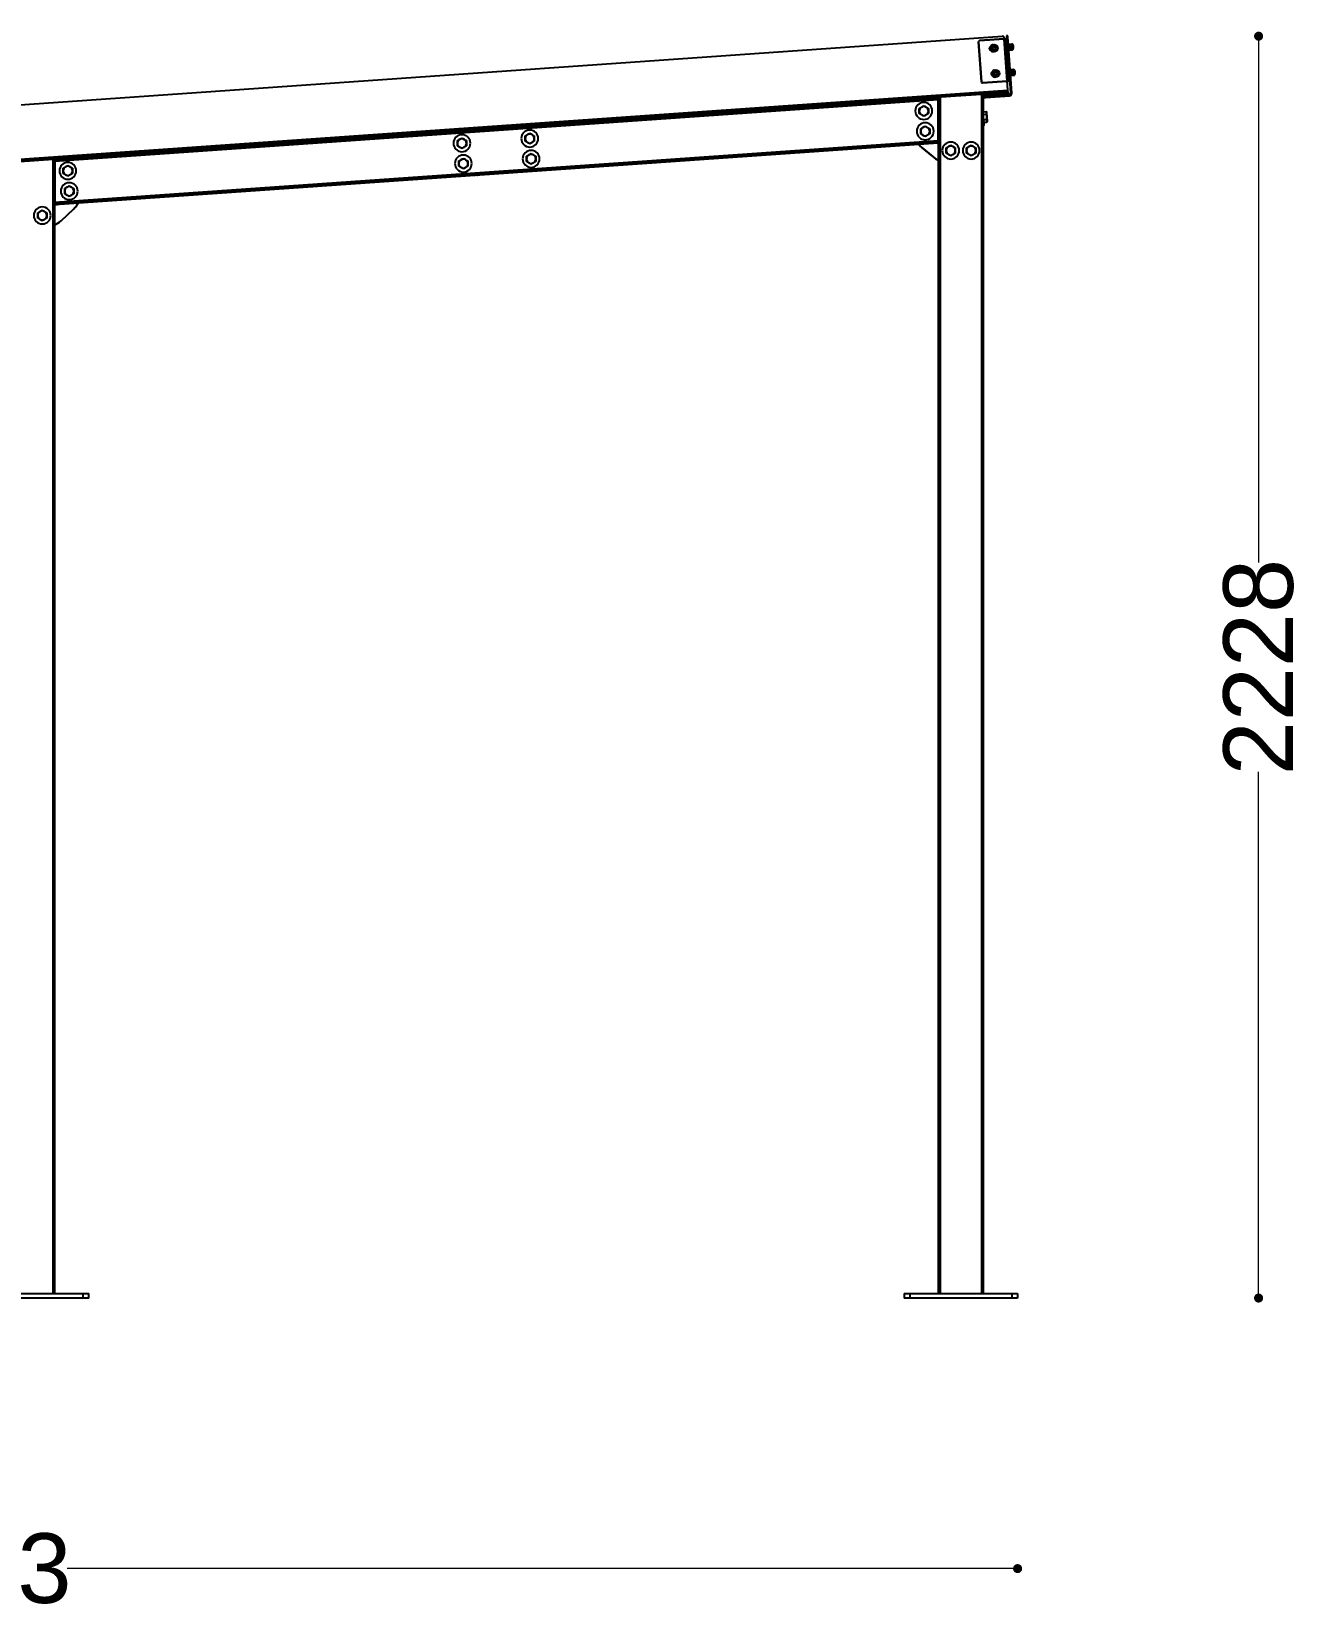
# Model space of a CAD drawing. Header units: millimetres. Extents: x 4625 to 14334, y 16216 to 31562.
# Drawn here: x 7670 to 9917, y 18286 to 21080 of the extents above; entities that cross this region are included whole.
import ezdxf

# ---------------------------------------------------------------- set-up
doc = ezdxf.new("R2010")
doc.units = ezdxf.units.MM
doc.header["$LTSCALE"] = 3
doc.layers.add('Default', color=7, linetype='Continuous')
doc.styles.get("Standard").update_dxf_attribs({"font": 'arial.ttf'})
doc.dimstyles.new('MATEUSZ', dxfattribs={"dimtxt": 35, "dimasz": 16, "dimexe": 0.18, "dimexo": 0.0625, "dimgap": 0.09, "dimtad": 0, "dimdec": 0, "dimdsep": 46, "dimtxsty": 'Standard', "dimblk": 'DOT', "dimcen": 0.09, "dimse1": 1, "dimse2": 1, "dimadec": 0, "dimazin": 0, "dimtfac": 1, "dimtdec": 0, "dimtofl": 0, "dimtmove": 0, "dimatfit": 3, "dimfxl": 1, "dimtolj": 1, "dimtzin": 0, "dimlwd": 9, "dimlwe": 9, "dimarcsym": 0})

# ---------------------------------------------------------------- blocks, each defined once
blk = doc.blocks.new('_Dot')
at = {"color": 0, "linetype": 'ByBlock', "lineweight": -2}
blk.add_line((-0.5, 0), (-1, 0), dxfattribs=at)
at = {"color": 0, "linetype": 'ByBlock', "const_width": 0.5}
blk.add_lwpolyline([(-0.25, 0, 1), (0.25, 0, 1)], format="xyb", close=True, dxfattribs=at)
blk = doc.blocks.new('*D35')
at = {"color": 0, "lineweight": 9, "transparency": 16777216}
for p, q in [((5703.6, 18366.6), (7365.4, 18366.6)), ((9394.6, 18366.6), (7732.8, 18366.6))]:
    blk.add_line(p, q, dxfattribs=at)
at = {"layer": 'Defpoints', "color": 0, "transparency": 16777216}
for p in [(5687.6, 18844.3), (9410.6, 18844.3), (9410.6, 18366.6)]:
    blk.add_point(p, dxfattribs=at)
at = {"color": 0, "lineweight": 9, "transparency": 16777216, "xscale": 16, "yscale": 16, "zscale": 16, "rotation": 180}
blk.add_blockref('_Dot', (5687.6, 18366.6), dxfattribs=at)
at = {"color": 0, "lineweight": 9, "transparency": 16777216, "xscale": 16, "yscale": 16, "zscale": 16}
blk.add_blockref('_Dot', (9410.6, 18366.6), dxfattribs=at)
at = {"color": 0, "transparency": 16777216, "insert": (7549.1, 18366.6), "char_height": 123, "attachment_point": 5}
blk.add_mtext('\\A1;3723', dxfattribs=at)
blk = doc.blocks.new('*D36')
at = {"color": 0, "lineweight": 9, "transparency": 16777216}
for p, q in [((9836.1, 21056.1), (9836.1, 20143.1)), ((9836.1, 18860.3), (9836.1, 19773.3))]:
    blk.add_line(p, q, dxfattribs=at)
at = {"layer": 'Defpoints', "color": 0, "transparency": 16777216}
for p in [(9384.1, 21072.1), (9410.6, 18844.3), (9836.1, 18844.3)]:
    blk.add_point(p, dxfattribs=at)
at = {"color": 0, "lineweight": 9, "transparency": 16777216, "xscale": 16, "yscale": 16, "zscale": 16}
for p, rotation in [((9836.1, 21072.1), 90), ((9836.1, 18844.3), 270)]:
    blk.add_blockref('_Dot', p, dxfattribs=dict(at, rotation=rotation))
at = {"color": 0, "transparency": 16777216, "insert": (9836.1, 19958.2), "char_height": 123, "attachment_point": 5, "rotation": 90}
blk.add_mtext('\\A1;2228', dxfattribs=at)

msp = doc.modelspace()

# ---------------------------------------------------------------- linework, layer by layer
at = {"layer": 'Default'}
for p, q in [((7577.6, 20945.8), (9384.1, 21072.1)), ((7577.6, 20945.8), (9384.1, 21072.1)), ((9386.3, 21070.3), (9392.8, 20977)), ((9386.3, 21070.3), (9392.8, 20977)), ((9393.1, 21072.7), (9391.1, 21072.6)), ((9391.2, 21072), (9393.2, 21072.2)), ((9391.3, 21070.6), (9393.3, 21070.8)), ((9391.3, 21070.6), (9398.2, 20971.4)), ((9400.2, 20971.5), (9393.3, 21070.8)), ((9341.7, 21062.1), (9346.7, 20991.3)), ((9346.7, 20991.3), (9341.7, 21062.1)), ((9387, 21067.3), (9343.6, 21064.3)), ((9343.6, 21064.3), (9387, 21067.3)), ((9362.9, 21053.1), (9363.3, 21048.1)), ((9363.3, 21048.1), (9362.9, 21053.1)), ((9363.8, 21054.2), (9368.8, 21054.5)), ((9369.3, 21047.5), (9364.3, 21047.2)), ((9364.3, 21047.2), (9369.3, 21047.5)), ((9392.2, 20992.5), (9387, 21067.3)), ((9389.5, 21067.5), (9391.5, 21067.6)), ((9394.7, 20992.7), (9389.5, 21067.5)), ((9402.7, 21050.4), (9390.7, 21049.5)), ((9392.3, 21055.6), (9402.3, 21056.3)), ((9394.4, 21058), (9400.3, 21058.4)), ((9394.8, 21053.2), (9400.7, 21053.6)), ((9394.9, 21055.3), (9398.1, 21055.5)), ((9395.1, 21048), (9401, 21048.5)), ((9395.2, 21047.6), (9401.1, 21048.1)), ((9398.2, 21055.5), (9401.5, 21055.8)), ((9401.9, 21050.8), (9400.9, 21050.8)), ((9397.6, 21013.1), (9403.5, 21013.5)), ((9348.8, 20989.5), (9392.2, 20992.5)), ((9392.2, 20992.5), (9348.8, 20989.5)), ((9367.1, 21007.3), (9364.1, 21007.1)), ((9366.1, 21008.2), (9366.4, 21003.2)), ((9366.4, 21003.2), (9366.1, 21008.2)), ((9367, 21009.3), (9372, 21009.6)), ((9367.5, 21002.3), (9372.5, 21002.6)), ((9393.5, 21010.6), (9405.4, 21011.5)), ((9405.8, 21005.5), (9393.9, 21004.6)), ((9396.7, 20992.8), (9394.7, 20992.7)), ((9398.1, 21001.9), (9396.1, 21001.8)), ((9397.9, 21008.3), (9403.8, 21008.7)), ((9398.3, 21003.2), (9404.2, 21003.6)), ((9398.3, 21002.7), (9404.2, 21003.2)), ((9393.1, 20972.5), (7573.6, 20845.3)), ((7582.2, 20850.4), (9392.8, 20977)), ((7582.4, 20847.9), (9393, 20974.5)), ((9393.1, 20972.5), (7582.5, 20845.9)), ((9270.6, 20963.9), (7710.6, 20854.8)), ((7710.6, 20853.8), (9270.6, 20962.9)), ((9270.6, 20960.9), (7710.6, 20851.8)), ((7710.6, 20851.3), (9270.6, 20960.4)), ((9134, 20956.4), (9141.9, 20956.9)), ((9147.8, 20957.4), (9156.7, 20958)), ((9161.6, 20958.3), (9170.5, 20958.9)), ((9176.3, 20959.3), (9184.2, 20959.9)), ((9190.1, 20960.3), (9199, 20960.9)), ((9203.9, 20961.3), (9212.7, 20961.9)), ((9218.6, 20962.3), (9226.5, 20962.9)), ((9232.4, 20963.3), (9241.2, 20963.9)), ((9246.1, 20964.2), (9255, 20964.9)), ((9260.9, 20965.3), (9268.8, 20965.8)), ((9270.6, 20963.9), (9270.6, 18852.3)), ((9270.6, 20887.3), (9270.6, 20960.4)), ((9270.6, 20887.3), (9270.6, 20960.4)), ((9271.6, 18852.3), (9271.6, 20964)), ((9273.6, 20964.1), (9273.6, 18852.3)), ((9347.1, 20969.3), (9274.1, 20964.2)), ((9347.1, 20969.3), (9274.1, 20964.2)), ((9274.1, 18852.3), (9274.1, 20964.2)), ((9274.6, 20966.2), (9282.5, 20966.8)), ((9288.4, 20967.2), (9297.3, 20967.8)), ((9302.2, 20968.1), (9311.1, 20968.8)), ((9316.9, 20969.2), (9324.8, 20969.7)), ((9330.7, 20970.1), (9339.6, 20970.8)), ((9344.5, 20971.1), (9353.3, 20971.7)), ((9347.1, 20969.3), (9347.1, 18852.3)), ((9347.6, 18852.3), (9347.6, 20969.3)), ((9349.6, 20969.5), (9349.6, 18852.3)), ((9350.4, 20968.2), (9393.2, 20971.2)), ((9350.4, 20967.2), (9393.3, 20970.2)), ((9350.4, 20967.2), (9393.3, 20970.2)), ((9350.6, 18852.3), (9350.6, 20969.5)), ((9352.5, 20965.7), (9352.6, 20963.7)), ((9352.6, 20964.4), (9393.5, 20967.2)), ((9353.2, 20963.7), (9353.1, 20965.7)), ((9395.9, 20968.7), (9354.5, 20965.8)), ((9354.6, 20963.8), (9354.5, 20965.8)), ((9354.6, 20963.8), (9396, 20966.7)), ((9358.2, 20967.8), (9366.1, 20968.3)), ((9359.2, 20972.1), (9367.1, 20972.7)), ((9373, 20973.1), (9381.8, 20973.7)), ((9373, 20968.8), (9380.8, 20969.3)), ((9386.7, 20974.1), (9393, 20974.5)), ((9386.8, 20969.8), (9393.3, 20970.2)), ((9393, 20974.5), (9393.1, 20972.5)), ((9393, 20974.5), (9393.1, 20972.5)), ((9393.1, 20972.5), (9393.3, 20969.7)), ((9393.3, 20970.2), (9393.1, 20972.5)), ((9393.2, 20971.2), (9393.3, 20969.2)), ((9393.5, 20967.2), (9393.2, 20971.2)), ((9393.3, 20970.2), (9393.3, 20969.2)), ((9393.3, 20969.2), (9393.3, 20970.2)), ((9393.3, 20970.2), (9393.3, 20969.2)), ((9393.3, 20969.2), (9393.3, 20970.2)), ((8739.8, 20928.8), (8748.7, 20929.4)), ((8754.5, 20929.9), (8762.4, 20930.4)), ((8768.3, 20930.8), (8777.2, 20931.4)), ((8782.1, 20931.8), (8790.9, 20932.4)), ((8796.8, 20932.8), (8804.7, 20933.4)), ((8810.6, 20933.8), (8819.4, 20934.4)), ((8824.3, 20934.7), (8833.2, 20935.4)), ((8839.1, 20935.8), (8847, 20936.3)), ((8852.9, 20936.7), (8860.7, 20937.3)), ((8866.6, 20937.7), (8875.5, 20938.3)), ((8880.4, 20938.7), (8889.3, 20939.3)), ((8895.1, 20939.7), (8903, 20940.2)), ((8908.9, 20940.6), (8917.8, 20941.3)), ((8922.7, 20941.6), (8931.5, 20942.2)), ((8937.4, 20942.6), (8945.3, 20943.2)), ((8951.2, 20943.6), (8960, 20944.2)), ((8964.9, 20944.6), (8973.8, 20945.2)), ((8979.7, 20945.6), (8987.6, 20946.2)), ((8993.4, 20946.6), (9001.3, 20947.1)), ((9007.2, 20947.5), (9016.1, 20948.1)), ((9021, 20948.5), (9029.9, 20949.1)), ((9035.7, 20949.5), (9043.6, 20950.1)), ((9049.5, 20950.5), (9058.4, 20951.1)), ((9063.3, 20951.4), (9072.1, 20952.1)), ((9078, 20952.5), (9085.9, 20953)), ((9091.8, 20953.4), (9100.6, 20954.1)), ((9105.5, 20954.4), (9114.4, 20955)), ((9120.3, 20955.4), (9128.2, 20956)), ((9245, 20949.3), (9245, 20948.1)), ((9349.4, 20938.6), (9355, 20939)), ((9349.7, 20934), (9355.4, 20934.4)), ((9355, 20939), (9355.8, 20937.8)), ((8346.5, 20901.3), (8355.4, 20901.9)), ((8360.3, 20902.3), (8369.1, 20902.9)), ((8375, 20903.3), (8382.9, 20903.9)), ((8388.8, 20904.3), (8397.7, 20904.9)), ((8402.5, 20905.2), (8411.4, 20905.9)), ((8417.3, 20906.3), (8425.2, 20906.8)), ((8431.1, 20907.2), (8439, 20907.8)), ((8444.8, 20908.2), (8453.7, 20908.8)), ((8458.6, 20909.2), (8467.5, 20909.8)), ((8473.3, 20910.2), (8481.2, 20910.7)), ((8487.1, 20911.2), (8496, 20911.8)), ((8500.9, 20912.1), (8509.7, 20912.7)), ((8515.6, 20913.1), (8523.5, 20913.7)), ((8529.4, 20914.1), (8538.3, 20914.7)), ((8543.1, 20915.1), (8552, 20915.7)), ((8557.9, 20916.1), (8565.8, 20916.7)), ((8571.7, 20917.1), (8579.6, 20917.6)), ((8585.4, 20918), (8594.3, 20918.6)), ((8599.2, 20919), (8608.1, 20919.6)), ((8613.9, 20920), (8621.8, 20920.6)), ((8627.7, 20921), (8636.6, 20921.6)), ((8641.5, 20921.9), (8650.3, 20922.6)), ((8656.2, 20923), (8664.1, 20923.5)), ((8670, 20923.9), (8678.9, 20924.6)), ((8683.7, 20924.9), (8692.6, 20925.5)), ((8698.5, 20925.9), (8706.4, 20926.5)), ((8712.3, 20926.9), (8720.1, 20927.4)), ((8726, 20927.9), (8734.9, 20928.5)), ((9247.5, 20913.4), (9247.5, 20912.2)), ((9350.4, 20895.3), (9349.8, 20903.4)), ((9350.3, 20924.8), (9356, 20925.2)), ((9350.7, 20920.2), (9356.3, 20920.6)), ((9356.3, 20920.6), (9357, 20921.9)), ((9270.6, 20887.3), (7710.6, 20778.2)), ((7710.6, 20777.7), (9270.6, 20886.7)), ((9270.6, 20884.8), (7710.6, 20775.7)), ((7710.6, 20774.7), (9270.6, 20883.7)), ((7938.5, 20872.8), (7947.3, 20873.4)), ((7953.2, 20873.8), (7961.1, 20874.4)), ((7967, 20874.8), (7975.9, 20875.4)), ((7980.8, 20875.7), (7989.6, 20876.4)), ((7994.5, 20876.7), (8003.4, 20877.3)), ((8009.3, 20877.7), (8017.2, 20878.3)), ((8023, 20878.7), (8031.9, 20879.3)), ((8036.8, 20879.7), (8045.7, 20880.3)), ((8051.5, 20880.7), (8059.4, 20881.2)), ((8065.3, 20881.7), (8074.2, 20882.3)), ((8079.1, 20882.6), (8087.9, 20883.2)), ((8093.8, 20883.7), (8101.7, 20884.2)), ((8107.6, 20884.6), (8116.5, 20885.2)), ((8121.3, 20885.6), (8130.2, 20886.2)), ((8135.1, 20886.5), (8144, 20887.2)), ((8149.9, 20887.6), (8157.8, 20888.1)), ((8163.6, 20888.5), (8172.5, 20889.2)), ((8177.4, 20889.5), (8186.3, 20890.1)), ((8192.1, 20890.5), (8200, 20891.1)), ((8205.9, 20891.5), (8214.8, 20892.1)), ((8219.7, 20892.5), (8228.5, 20893.1)), ((8234.4, 20893.5), (8242.3, 20894)), ((8248.2, 20894.4), (8257.1, 20895.1)), ((8261.9, 20895.4), (8270.8, 20896)), ((8275.7, 20896.4), (8284.6, 20897)), ((8290.5, 20897.4), (8298.4, 20898)), ((8304.2, 20898.4), (8313.1, 20899)), ((8318, 20899.3), (8326.9, 20899.9)), ((8332.7, 20900.4), (8340.6, 20900.9)), ((8429.5, 20892.3), (8429.5, 20891.1)), ((8549.2, 20900.7), (8549.2, 20899.4)), ((9117.3, 20874.3), (9113.4, 20874.1)), ((9159.6, 20877.3), (9155.7, 20877)), ((9201.9, 20880.3), (9197.9, 20880)), ((9260.7, 20859.6), (9241.7, 20875.5)), ((9241.7, 20875.5), (9260.7, 20859.6)), ((9292.6, 20879.5), (9292.6, 20878.2)), ((9328.6, 20879.5), (9328.6, 20878.2)), ((7707.1, 20854.6), (7634.1, 20849.5)), ((7707.1, 20854.6), (7634.1, 20849.5)), ((7672, 20854.2), (7679.9, 20854.7)), ((7685.8, 20855.1), (7694.7, 20855.7)), ((7699.6, 20856.1), (7708.4, 20856.7)), ((7707.1, 20854.6), (7707.1, 18852.3)), ((7707.6, 18852.3), (7707.6, 20854.6)), ((7709.6, 20854.8), (7709.6, 18852.3)), ((7710.6, 18852.3), (7710.6, 20854.8)), ((7710.6, 20851.3), (7710.6, 20778.2)), ((7710.6, 20851.3), (7710.6, 20778.2)), ((7713.3, 20857), (7722.2, 20857.7)), ((7728.1, 20858.1), (7736, 20858.6)), ((7741.8, 20859), (7750.7, 20859.7)), ((7755.6, 20860), (7764.5, 20860.6)), ((7770.3, 20861), (7778.2, 20861.6)), ((7784.1, 20862), (7793, 20862.6)), ((7797.9, 20863), (7806.7, 20863.6)), ((7812.6, 20864), (7820.5, 20864.5)), ((7826.4, 20865), (7835.3, 20865.6)), ((7840.2, 20865.9), (7849, 20866.5)), ((7853.9, 20866.9), (7862.8, 20867.5)), ((7868.7, 20867.9), (7876.6, 20868.5)), ((7882.4, 20868.9), (7891.3, 20869.5)), ((7896.2, 20869.8), (7905.1, 20870.5)), ((7910.9, 20870.9), (7918.8, 20871.4)), ((7924.7, 20871.8), (7933.6, 20872.4)), ((8432, 20856.4), (8432, 20855.2)), ((8551.7, 20864.8), (8551.7, 20863.5)), ((8737.8, 20847.8), (8733.9, 20847.5)), ((8780.1, 20850.8), (8776.1, 20850.5)), ((8836.1, 20854.7), (8832.2, 20854.4)), ((8878.4, 20857.6), (8874.5, 20857.4)), ((8920.7, 20860.6), (8916.7, 20860.3)), ((8976.7, 20864.5), (8972.8, 20864.2)), ((9019, 20867.5), (9015.1, 20867.2)), ((9061.3, 20870.4), (9057.3, 20870.1)), ((7733.7, 20843.6), (7733.7, 20842.4)), ((8316, 20818.3), (8312.1, 20818)), ((8358.3, 20821.3), (8354.3, 20821)), ((8414.3, 20825.2), (8410.4, 20824.9)), ((8456.6, 20828.1), (8452.7, 20827.9)), ((8498.9, 20831.1), (8494.9, 20830.8)), ((8554.9, 20835), (8551, 20834.7)), ((8597.2, 20838), (8593.3, 20837.7)), ((8639.5, 20840.9), (8635.5, 20840.7)), ((8695.5, 20844.8), (8691.6, 20844.6)), ((7736.2, 20807.7), (7736.2, 20806.5)), ((7936.5, 20791.8), (7932.6, 20791.5)), ((7992.5, 20795.7), (7988.6, 20795.4)), ((8034.8, 20798.6), (8030.9, 20798.4)), ((8077.1, 20801.6), (8073.2, 20801.3)), ((8133.1, 20805.5), (8129.2, 20805.2)), ((8175.4, 20808.5), (8171.5, 20808.2)), ((8217.7, 20811.4), (8213.7, 20811.2)), ((8273.7, 20815.4), (8269.8, 20815.1)), ((7688.6, 20764.8), (7688.6, 20763.6)), ((7714.3, 20774.9), (7707.1, 20774.4)), ((7714.8, 20774.9), (7707.1, 20774.4)), ((7709.6, 20774.6), (7714.8, 20774.9)), ((7721.7, 20746.3), (7743.6, 20766.7)), ((7743.6, 20766.7), (7721.7, 20746.3)), ((7795.9, 20781.9), (7792, 20781.7)), ((7851.9, 20785.9), (7848, 20785.6)), ((7894.2, 20788.8), (7890.3, 20788.5)), ((7580.6, 18852.3), (7760.6, 18852.3)), ((7760.6, 18844.3), (7580.6, 18844.3)), ((7760.6, 18844.3), (7760.6, 18852.3)), ((7770.6, 18844.3), (7770.6, 18852.3)), ((9210.6, 18852.3), (9210.6, 18844.3)), ((9220.6, 18852.3), (9220.6, 18844.3)), ((9220.6, 18852.3), (9400.6, 18852.3)), ((9400.6, 18844.3), (9220.6, 18844.3)), ((9400.6, 18852.3), (9400.6, 18844.3)), ((9410.6, 18852.3), (9410.6, 18844.3))]:
    msp.add_line(p, q, dxfattribs=at)
for points in [[(9391.1, 21072.6, 0), (9391.1, 21072.6, 0), (9391.1, 21072.6, 0), (9391.1, 21072.6, 0), (9391.1, 21072.6, 0), (9391.1, 21072.6, 0), (9391.1, 21072.6, 0), (9391.1, 21072.6, 0), (9391.1, 21072.6, 0), (9391.1, 21072.6, 0), (9391.1, 21072.6, 0), (9391.1, 21072.6, 0), (9391.1, 21072.6, 0), (9391.1, 21072.6, 0), (9391.1, 21072.6, 0), (9391.1, 21072.6, 0), (9391.1, 21072.4, 0), (9391.2, 21072, 0)], [(9391.2, 21072, 0), (9391.3, 21070.6, 0)], [(9393.2, 21072.2, 0), (9393.1, 21072.6, 0), (9393.1, 21072.7, 0), (9393.1, 21072.7, 0), (9393.1, 21072.7, 0), (9393.1, 21072.7, 0), (9393.1, 21072.7, 0), (9393.1, 21072.7, 0), (9393.1, 21072.7, 0), (9393.1, 21072.7, 0), (9393.1, 21072.7, 0), (9393.1, 21072.7, 0), (9393.1, 21072.7, 0), (9393.1, 21072.7, 0), (9393.1, 21072.7, 0)], [(9393.3, 21070.8, 0), (9393.2, 21072.2, 0)], [(9363.3, 21051, 0), (9366.2, 21056, 0)], [(9366.2, 21046, 0), (9363.3, 21051, 0)], [(9366.2, 21056, 0), (9372, 21056, 0)], [(9372, 21046, 0), (9366.2, 21046, 0)], [(9372, 21056, 0), (9374.9, 21051, 0)], [(9374.9, 21051, 0), (9372, 21046, 0)], [(9391.5, 21067.6, 0), (9391.5, 21067.6, 0), (9391.5, 21067.6, 0), (9391.5, 21067.6, 0), (9391.5, 21067.6, 0), (9391.5, 21067.6, 0), (9391.5, 21067.6, 0), (9391.5, 21067.6, 0), (9391.5, 21067.6, 0), (9391.5, 21067.6, 0), (9391.5, 21067.6, 0), (9391.5, 21067.6, 0), (9391.5, 21067.6, 0), (9391.4, 21067.6, 0), (9391.3, 21067.6, 0), (9390.2, 21067.5, 0), (9387, 21067.3, 0)], [(9387, 21067.3, 0), (9389.5, 21067.5, 0)], [(9400.3, 21058.4, 0), (9400.9, 21058.3, 0), (9401, 21058.3, 0), (9401.1, 21058.3, 0), (9401.1, 21058.3, 0), (9401.1, 21058.3, 0), (9401.1, 21058.3, 0), (9401.1, 21058.3, 0), (9401.1, 21058.3, 0), (9401.1, 21058.3, 0), (9401.1, 21058.3, 0), (9401.1, 21058.3, 0), (9401.1, 21058.3, 0), (9401.1, 21058.3, 0), (9401.1, 21058.3, 0), (9401.1, 21058.3, 0), (9401.1, 21058.2, 0), (9401.1, 21058.2, 0), (9401.1, 21058.2, 0), (9401.1, 21058.2, 0), (9401.1, 21058.2, 0), (9401.1, 21058.2, 0), (9401.1, 21058.2, 0), (9401, 21058.2, 0), (9401, 21058.2, 0), (9400.8, 21058.1, 0), (9400.4, 21058, 0)], [(9400.7, 21053.6, 0), (9401, 21054.2, 0), (9401.2, 21054.8, 0), (9401.3, 21055.4, 0), (9401.3, 21056.1, 0), (9401.2, 21056.7, 0), (9401, 21057.3, 0), (9400.7, 21057.9, 0), (9400.3, 21058.4, 0)], [(9401, 21048.5, 0), (9401.3, 21049.1, 0), (9401.5, 21049.7, 0), (9401.6, 21050.4, 0), (9401.6, 21051.1, 0), (9401.5, 21051.8, 0), (9401.3, 21052.4, 0), (9401, 21053.1, 0), (9400.7, 21053.6, 0)], [(9401.1, 21048.1, 0), (9401.6, 21048.2, 0), (9401.7, 21048.2, 0), (9401.8, 21048.2, 0), (9401.8, 21048.3, 0), (9401.8, 21048.3, 0), (9401.8, 21048.3, 0), (9401.8, 21048.3, 0), (9401.8, 21048.3, 0), (9401.8, 21048.3, 0), (9401.8, 21048.3, 0), (9401.8, 21048.3, 0), (9401.8, 21048.3, 0), (9401.8, 21048.3, 0), (9401.8, 21048.3, 0), (9401.8, 21048.3, 0), (9401.8, 21048.3, 0), (9401.8, 21048.3, 0), (9401.8, 21048.3, 0), (9401.8, 21048.3, 0), (9401.8, 21048.3, 0), (9401.8, 21048.3, 0), (9401.8, 21048.4, 0), (9401.7, 21048.4, 0), (9401.7, 21048.4, 0), (9401.4, 21048.4, 0), (9401, 21048.5, 0)], [(9401.7, 21053.5, 0), (9401.5, 21055.6, 0), (9401.5, 21055.7, 0), (9401.5, 21055.8, 0), (9401.5, 21055.8, 0), (9401.5, 21055.8, 0), (9401.5, 21055.8, 0), (9401.5, 21055.8, 0), (9401.5, 21055.8, 0), (9401.5, 21055.8, 0), (9401.5, 21055.8, 0), (9401.5, 21055.8, 0), (9401.5, 21055.8, 0), (9401.5, 21055.8, 0), (9401.5, 21055.8, 0), (9401.5, 21055.8, 0), (9401.5, 21055.7, 0), (9401.5, 21055.7, 0), (9401.5, 21055.7, 0), (9401.5, 21055.6, 0), (9401.6, 21054.3, 0), (9401.9, 21050.8, 0)], [(9403.5, 21013.5, 0), (9404, 21013.5, 0), (9404.1, 21013.4, 0), (9404.2, 21013.4, 0), (9404.2, 21013.4, 0), (9404.2, 21013.4, 0), (9404.2, 21013.4, 0), (9404.2, 21013.4, 0), (9404.2, 21013.4, 0), (9404.2, 21013.4, 0), (9404.2, 21013.4, 0), (9404.2, 21013.4, 0), (9404.2, 21013.4, 0), (9404.2, 21013.4, 0), (9404.2, 21013.4, 0), (9404.2, 21013.4, 0), (9404.2, 21013.4, 0), (9404.2, 21013.4, 0), (9404.2, 21013.4, 0), (9404.2, 21013.3, 0), (9404.2, 21013.3, 0), (9404.2, 21013.3, 0), (9404.2, 21013.3, 0), (9404.2, 21013.3, 0), (9404.1, 21013.3, 0), (9403.9, 21013.2, 0), (9403.5, 21013.1, 0)], [(9403.8, 21008.7, 0), (9404.1, 21009.3, 0), (9404.3, 21009.9, 0), (9404.4, 21010.5, 0), (9404.4, 21011.2, 0), (9404.3, 21011.8, 0), (9404.1, 21012.4, 0), (9403.8, 21013, 0), (9403.5, 21013.5, 0)], [(9366.4, 21006.1, 0), (9369.3, 21011.1, 0)], [(9369.3, 21001.1, 0), (9366.4, 21006.1, 0)], [(9369.3, 21011.1, 0), (9375.1, 21011.1, 0)], [(9375.1, 21001.1, 0), (9369.3, 21001.1, 0)], [(9375.1, 21011.1, 0), (9378, 21006.1, 0)], [(9378, 21006.1, 0), (9375.1, 21001.1, 0)], [(9392.2, 20992.5, 0), (9396.7, 20992.8, 0)], [(9394.7, 20992.7, 0), (9394.7, 20992.7, 0), (9394.7, 20992.7, 0), (9394.7, 20992.7, 0), (9394.7, 20992.7, 0), (9394.7, 20992.7, 0), (9394.7, 20992.7, 0), (9394.7, 20992.7, 0), (9394.7, 20992.7, 0), (9394.7, 20992.7, 0), (9394.7, 20992.7, 0), (9394.7, 20992.7, 0), (9394.7, 20992.7, 0), (9394.7, 20992.7, 0), (9394.6, 20992.7, 0), (9394, 20992.6, 0), (9392.2, 20992.5, 0)], [(9397.8, 21005.7, 0), (9398, 21004.5, 0), (9398.3, 21003.2, 0)], [(9404.2, 21003.6, 0), (9404.5, 21004.2, 0), (9404.6, 21004.8, 0), (9404.7, 21005.5, 0), (9404.8, 21006.2, 0), (9404.7, 21006.9, 0), (9404.5, 21007.6, 0), (9404.2, 21008.2, 0), (9403.8, 21008.7, 0)], [(9404.2, 21002.7, 0), (9404.5, 21003.2, 0), (9404.7, 21003.6, 0), (9404.8, 21003.9, 0), (9404.8, 21004.1, 0), (9404.9, 21004.4, 0), (9404.9, 21004.7, 0), (9404.8, 21004.9, 0), (9404.8, 21005.2, 0), (9404.7, 21005.4, 0), (9404.6, 21005.6, 0), (9404.5, 21005.9, 0), (9404.3, 21006.1, 0), (9404, 21006.5, 0)], [(9404.2, 21003.2, 0), (9404.8, 21003.3, 0), (9404.8, 21003.3, 0), (9404.9, 21003.4, 0), (9404.9, 21003.4, 0), (9404.9, 21003.4, 0), (9404.9, 21003.4, 0), (9404.9, 21003.4, 0), (9404.9, 21003.4, 0), (9404.9, 21003.4, 0), (9404.9, 21003.4, 0), (9404.9, 21003.4, 0), (9404.9, 21003.4, 0), (9404.9, 21003.4, 0), (9404.9, 21003.4, 0), (9404.9, 21003.4, 0), (9404.9, 21003.4, 0), (9404.9, 21003.4, 0), (9404.9, 21003.4, 0), (9404.9, 21003.4, 0), (9404.9, 21003.4, 0), (9404.9, 21003.5, 0), (9404.9, 21003.5, 0), (9404.9, 21003.5, 0), (9404.8, 21003.5, 0), (9404.6, 21003.5, 0), (9404.2, 21003.6, 0)], [(9271.6, 20964, 0), (9270.6, 20963.9, 0)], [(9270.6, 20962.9, 0), (9270.6, 20963.7, 0), (9270.6, 20963.9, 0), (9270.6, 20963.9, 0), (9270.6, 20963.9, 0), (9270.6, 20963.9, 0), (9270.6, 20963.9, 0), (9270.6, 20963.9, 0), (9270.6, 20963.9, 0), (9270.6, 20963.9, 0), (9270.6, 20963.9, 0), (9270.6, 20963.9, 0), (9270.6, 20963.9, 0), (9270.6, 20963.9, 0), (9270.6, 20963.9, 0)], [(9270.6, 20960.4, 0), (9270.6, 20962.9, 0)], [(9274.1, 20964.2, 0), (9271.6, 20964, 0)], [(9273.8, 20964.2, 0), (9273.6, 20964.1, 0)], [(9349.6, 20969.5, 0), (9347.1, 20969.3, 0)], [(9347.5, 20969.3, 0), (9347.1, 20969.3, 0)], [(9350.6, 20969.5, 0), (9350.6, 20969.5, 0), (9350.6, 20969.5, 0), (9350.6, 20969.5, 0), (9350.6, 20969.5, 0), (9350.6, 20969.5, 0), (9350.6, 20969.5, 0), (9350.6, 20969.5, 0), (9350.6, 20969.5, 0), (9350.6, 20969.5, 0), (9350.6, 20969.5, 0), (9350.6, 20969.5, 0), (9350.6, 20969.5, 0), (9350.6, 20969.5, 0), (9350.6, 20969.5, 0), (9350.5, 20969.5, 0), (9349.6, 20969.5, 0)], [(9351.9, 20965.6, 0), (9350.5, 20965.5, 0)], [(9350.6, 20963.5, 0), (9352, 20963.6, 0)], [(9352, 20963.6, 0), (9352.5, 20963.6, 0), (9352.6, 20963.7, 0), (9352.6, 20963.7, 0), (9352.6, 20963.7, 0), (9352.6, 20963.7, 0), (9352.6, 20963.7, 0), (9352.6, 20963.7, 0), (9352.6, 20963.7, 0), (9352.6, 20963.7, 0), (9352.6, 20963.7, 0), (9352.6, 20963.7, 0), (9352.6, 20963.7, 0), (9352.6, 20963.7, 0), (9352.6, 20963.7, 0), (9352.6, 20963.7, 0)], [(9354.5, 20965.8, 0), (9353.1, 20965.7, 0)], [(9353.2, 20963.7, 0), (9354.6, 20963.8, 0)], [(9392.8, 20977, 0), (9393.1, 20972.5, 0)], [(9392.8, 20977, 0), (9393, 20974.5, 0)], [(9237, 20944.7, 0), (9241, 20947, 0)], [(9237, 20940.1, 0), (9237, 20944.7, 0)], [(9237, 20935.5, 0), (9237, 20940.1, 0)], [(9241, 20933.2, 0), (9237, 20935.5, 0)], [(9241, 20947, 0), (9245, 20949.3, 0)], [(9245, 20930.9, 0), (9241, 20933.2, 0)], [(9245, 20949.3, 0), (9249, 20947, 0)], [(9249, 20933.2, 0), (9245, 20930.9, 0)], [(9249, 20947, 0), (9253, 20944.7, 0)], [(9253, 20935.5, 0), (9249, 20933.2, 0)], [(9253, 20944.7, 0), (9253, 20940.1, 0)], [(9253, 20940.1, 0), (9253, 20935.5, 0)], [(9355.9, 20936.7, 0), (9355.8, 20937.3, 0), (9355.7, 20937.8, 0), (9355.4, 20938.4, 0), (9355, 20939, 0)], [(9355.4, 20934.4, 0), (9355.6, 20935, 0), (9355.8, 20935.6, 0), (9355.9, 20936.2, 0), (9355.9, 20936.7, 0)], [(9356.4, 20929.8, 0), (9356.1, 20932, 0), (9355.4, 20934.4, 0)], [(9355.9, 20936.7, 0), (9356.4, 20929.8, 0)], [(9356, 20925.2, 0), (9356.4, 20927.6, 0), (9356.4, 20929.8, 0)], [(9356.4, 20929.8, 0), (9356.9, 20922.9, 0)], [(9239.5, 20908.8, 0), (9243.5, 20911.1, 0)], [(9239.5, 20904.2, 0), (9239.5, 20908.8, 0)], [(9239.5, 20899.6, 0), (9239.5, 20904.2, 0)], [(9243.5, 20911.1, 0), (9247.5, 20913.4, 0)], [(9247.5, 20913.4, 0), (9251.5, 20911.1, 0)], [(9251.5, 20911.1, 0), (9255.5, 20908.8, 0)], [(9255.5, 20908.8, 0), (9255.5, 20904.2, 0)], [(9255.5, 20904.2, 0), (9255.5, 20899.6, 0)], [(9350.3, 20925.7, 0), (9351.1, 20914.5, 0), (9351.1, 20914.4, 0), (9351.1, 20914.4, 0), (9351.1, 20914.4, 0), (9351.1, 20914.4, 0), (9351.1, 20914.4, 0), (9351.1, 20914.4, 0), (9351.1, 20914.4, 0), (9351.1, 20914.4, 0), (9351.1, 20914.4, 0), (9351.1, 20914.4, 0), (9351.1, 20914.4, 0), (9351.1, 20914.4, 0), (9351.1, 20914.4, 0), (9351.1, 20914.4, 0), (9351.1, 20914.4, 0), (9351.1, 20914.4, 0), (9351.1, 20914.4, 0), (9351.1, 20914.5, 0), (9351, 20915, 0), (9350.9, 20917.5, 0), (9350.5, 20922.1, 0)], [(9356.9, 20922.9, 0), (9356.8, 20923.5, 0), (9356.6, 20924, 0), (9356.4, 20924.6, 0), (9356, 20925.2, 0)], [(9356.3, 20920.6, 0), (9356.6, 20921.2, 0), (9356.8, 20921.8, 0), (9356.9, 20922.4, 0), (9356.9, 20922.9, 0)], [(9356.9, 20922.9, 0), (9356.9, 20922.4, 0), (9356.8, 20921.8, 0), (9356.6, 20921.2, 0), (9356.3, 20920.6, 0)], [(9356.9, 20922.9, 0), (9357, 20921.9, 0)], [(9357, 20921.9, 0), (9357, 20921.9, 0), (9357, 20921.9, 0), (9357, 20921.9, 0), (9357, 20921.9, 0), (9357, 20921.9, 0), (9357, 20921.9, 0), (9357, 20921.9, 0), (9357, 20921.9, 0), (9357, 20921.9, 0), (9357, 20921.9, 0), (9357, 20921.9, 0), (9357, 20921.9, 0), (9357, 20921.9, 0), (9357, 20922, 0), (9356.9, 20922.3, 0), (9356.9, 20922.9, 0)], [(8421.5, 20887.7, 0), (8425.5, 20890, 0)], [(8421.5, 20883.1, 0), (8421.5, 20887.7, 0)], [(8421.5, 20878.4, 0), (8421.5, 20883.1, 0)], [(8425.5, 20876.1, 0), (8421.5, 20878.4, 0)], [(8425.5, 20890, 0), (8429.5, 20892.3, 0)], [(8429.5, 20873.8, 0), (8425.5, 20876.1, 0)], [(8429.5, 20892.3, 0), (8433.5, 20890, 0)], [(8433.5, 20876.1, 0), (8429.5, 20873.8, 0)], [(8433.5, 20890, 0), (8437.5, 20887.7, 0)], [(8437.5, 20878.4, 0), (8433.5, 20876.1, 0)], [(8437.5, 20887.7, 0), (8437.5, 20883.1, 0)], [(8437.5, 20883.1, 0), (8437.5, 20878.4, 0)], [(8541.2, 20896.1, 0), (8545.2, 20898.4, 0)], [(8541.2, 20891.4, 0), (8541.2, 20896.1, 0)], [(8541.2, 20886.8, 0), (8541.2, 20891.4, 0)], [(8545.2, 20884.5, 0), (8541.2, 20886.8, 0)], [(8545.2, 20898.4, 0), (8549.2, 20900.7, 0)], [(8549.2, 20882.2, 0), (8545.2, 20884.5, 0)], [(8549.2, 20900.7, 0), (8553.2, 20898.4, 0)], [(8553.2, 20884.5, 0), (8549.2, 20882.2, 0)], [(8553.2, 20898.4, 0), (8557.2, 20896.1, 0)], [(8557.2, 20886.8, 0), (8553.2, 20884.5, 0)], [(8557.2, 20896.1, 0), (8557.2, 20891.4, 0)], [(8557.2, 20891.4, 0), (8557.2, 20886.8, 0)], [(9243.5, 20897.3, 0), (9239.5, 20899.6, 0)], [(9247.5, 20894.9, 0), (9243.5, 20897.3, 0)], [(9251.5, 20897.3, 0), (9247.5, 20894.9, 0)], [(9255.5, 20899.6, 0), (9251.5, 20897.3, 0)], [(9270.6, 20884.8, 0), (9270.6, 20887.3, 0)], [(9270.6, 20883.7, 0), (9270.6, 20883.7, 0), (9270.6, 20883.7, 0), (9270.6, 20883.7, 0), (9270.6, 20883.7, 0), (9270.6, 20883.7, 0), (9270.6, 20883.7, 0), (9270.6, 20883.7, 0), (9270.6, 20883.7, 0), (9270.6, 20883.7, 0), (9270.6, 20883.7, 0), (9270.6, 20883.7, 0), (9270.6, 20883.7, 0), (9270.6, 20883.7, 0), (9270.6, 20883.8, 0), (9270.6, 20883.8, 0), (9270.6, 20884.2, 0), (9270.6, 20884.8, 0)], [(9284.6, 20874.9, 0), (9288.6, 20877.2, 0)], [(9284.6, 20870.2, 0), (9284.6, 20874.9, 0)], [(9288.6, 20877.2, 0), (9292.6, 20879.5, 0)], [(9292.6, 20879.5, 0), (9296.6, 20877.2, 0)], [(9296.6, 20877.2, 0), (9300.6, 20874.9, 0)], [(9300.6, 20874.9, 0), (9300.6, 20870.2, 0)], [(9320.6, 20874.9, 0), (9324.6, 20877.2, 0)], [(9320.6, 20870.2, 0), (9320.6, 20874.9, 0)], [(9324.6, 20877.2, 0), (9328.6, 20879.5, 0)], [(9328.6, 20879.5, 0), (9332.6, 20877.2, 0)], [(9332.6, 20877.2, 0), (9336.6, 20874.9, 0)], [(9336.6, 20874.9, 0), (9336.6, 20870.2, 0)], [(7709.6, 20854.8, 0), (7707.1, 20854.6, 0)], [(7707.5, 20854.6, 0), (7707.1, 20854.6, 0)], [(7710.6, 20854.8, 0), (7710.6, 20854.8, 0), (7710.6, 20854.8, 0), (7710.6, 20854.8, 0), (7710.6, 20854.8, 0), (7710.6, 20854.8, 0), (7710.6, 20854.8, 0), (7710.6, 20854.8, 0), (7710.6, 20854.8, 0), (7710.6, 20854.8, 0), (7710.6, 20854.8, 0), (7710.6, 20854.8, 0), (7710.6, 20854.8, 0), (7710.6, 20854.8, 0), (7710.6, 20854.8, 0), (7710.5, 20854.8, 0), (7709.6, 20854.8, 0)], [(7710.6, 20854.8, 0), (7710.6, 20854.8, 0), (7710.6, 20854.8, 0), (7710.6, 20854.8, 0), (7710.6, 20854.8, 0), (7710.6, 20854.8, 0), (7710.6, 20854.8, 0), (7710.6, 20854.8, 0), (7710.6, 20854.8, 0), (7710.6, 20854.8, 0), (7710.6, 20854.8, 0), (7710.6, 20854.8, 0), (7710.6, 20854.8, 0), (7710.6, 20854.8, 0), (7710.6, 20854.8, 0), (7710.6, 20854.7, 0), (7710.6, 20854.4, 0), (7710.6, 20853.8, 0)], [(7710.6, 20853.8, 0), (7710.6, 20851.3, 0)], [(8424, 20851.8, 0), (8428, 20854.1, 0)], [(8424, 20847.2, 0), (8424, 20851.8, 0)], [(8424, 20842.5, 0), (8424, 20847.2, 0)], [(8428, 20854.1, 0), (8432, 20856.4, 0)], [(8432, 20856.4, 0), (8436, 20854.1, 0)], [(8436, 20854.1, 0), (8440, 20851.8, 0)], [(8440, 20851.8, 0), (8440, 20847.2, 0)], [(8440, 20847.2, 0), (8440, 20842.5, 0)], [(8543.7, 20860.1, 0), (8547.7, 20862.5, 0)], [(8543.7, 20855.5, 0), (8543.7, 20860.1, 0)], [(8543.7, 20850.9, 0), (8543.7, 20855.5, 0)], [(8547.7, 20848.6, 0), (8543.7, 20850.9, 0)], [(8547.7, 20862.5, 0), (8551.7, 20864.8, 0)], [(8551.7, 20846.3, 0), (8547.7, 20848.6, 0)], [(8551.7, 20864.8, 0), (8555.7, 20862.5, 0)], [(8555.7, 20848.6, 0), (8551.7, 20846.3, 0)], [(8555.7, 20862.5, 0), (8559.7, 20860.1, 0)], [(8559.7, 20850.9, 0), (8555.7, 20848.6, 0)], [(8559.7, 20860.1, 0), (8559.7, 20855.5, 0)], [(8559.7, 20855.5, 0), (8559.7, 20850.9, 0)], [(9284.6, 20865.6, 0), (9284.6, 20870.2, 0)], [(9288.6, 20863.3, 0), (9284.6, 20865.6, 0)], [(9292.6, 20861, 0), (9288.6, 20863.3, 0)], [(9296.6, 20863.3, 0), (9292.6, 20861, 0)], [(9300.6, 20865.6, 0), (9296.6, 20863.3, 0)], [(9300.6, 20870.2, 0), (9300.6, 20865.6, 0)], [(9320.6, 20865.6, 0), (9320.6, 20870.2, 0)], [(9324.6, 20863.3, 0), (9320.6, 20865.6, 0)], [(9328.6, 20861, 0), (9324.6, 20863.3, 0)], [(9332.6, 20863.3, 0), (9328.6, 20861, 0)], [(9336.6, 20865.6, 0), (9332.6, 20863.3, 0)], [(9336.6, 20870.2, 0), (9336.6, 20865.6, 0)], [(7725.7, 20839, 0), (7729.7, 20841.3, 0)], [(7725.7, 20834.4, 0), (7725.7, 20839, 0)], [(7725.7, 20829.8, 0), (7725.7, 20834.4, 0)], [(7729.7, 20827.5, 0), (7725.7, 20829.8, 0)], [(7729.7, 20841.3, 0), (7733.7, 20843.6, 0)], [(7733.7, 20825.2, 0), (7729.7, 20827.5, 0)], [(7733.7, 20843.6, 0), (7737.7, 20841.3, 0)], [(7737.7, 20827.5, 0), (7733.7, 20825.2, 0)], [(7737.7, 20841.3, 0), (7741.7, 20839, 0)], [(7741.7, 20829.8, 0), (7737.7, 20827.5, 0)], [(7741.7, 20839, 0), (7741.7, 20834.4, 0)], [(7741.7, 20834.4, 0), (7741.7, 20829.8, 0)], [(8428, 20840.2, 0), (8424, 20842.5, 0)], [(8432, 20837.9, 0), (8428, 20840.2, 0)], [(8436, 20840.2, 0), (8432, 20837.9, 0)], [(8440, 20842.5, 0), (8436, 20840.2, 0)], [(7728.2, 20803.1, 0), (7732.2, 20805.4, 0)], [(7728.2, 20798.5, 0), (7728.2, 20803.1, 0)], [(7728.2, 20793.9, 0), (7728.2, 20798.5, 0)], [(7732.2, 20791.6, 0), (7728.2, 20793.9, 0)], [(7732.2, 20805.4, 0), (7736.2, 20807.7, 0)], [(7736.2, 20789.3, 0), (7732.2, 20791.6, 0)], [(7736.2, 20807.7, 0), (7740.2, 20805.4, 0)], [(7740.2, 20791.6, 0), (7736.2, 20789.3, 0)], [(7740.2, 20805.4, 0), (7744.2, 20803.1, 0)], [(7744.2, 20793.9, 0), (7740.2, 20791.6, 0)], [(7744.2, 20803.1, 0), (7744.2, 20798.5, 0)], [(7744.2, 20798.5, 0), (7744.2, 20793.9, 0)], [(7680.6, 20760.2, 0), (7684.6, 20762.5, 0)], [(7684.6, 20762.5, 0), (7688.6, 20764.8, 0)], [(7688.6, 20764.8, 0), (7692.6, 20762.5, 0)], [(7692.6, 20762.5, 0), (7696.6, 20760.2, 0)], [(7710.6, 20778.2, 0), (7710.6, 20775.7, 0)], [(7710.6, 20775.7, 0), (7710.6, 20774.9, 0), (7710.6, 20774.7, 0), (7710.6, 20774.7, 0), (7710.6, 20774.7, 0), (7710.6, 20774.7, 0), (7710.6, 20774.7, 0), (7710.6, 20774.7, 0), (7710.6, 20774.7, 0), (7710.6, 20774.7, 0), (7710.6, 20774.7, 0), (7710.6, 20774.7, 0), (7710.6, 20774.7, 0), (7710.6, 20774.7, 0), (7710.6, 20774.7, 0), (7710.6, 20774.7, 0), (7710.6, 20774.7, 0)], [(7680.6, 20755.6, 0), (7680.6, 20760.2, 0)], [(7680.6, 20750.9, 0), (7680.6, 20755.6, 0)], [(7684.6, 20748.6, 0), (7680.6, 20750.9, 0)], [(7688.6, 20746.3, 0), (7684.6, 20748.6, 0)], [(7692.6, 20748.6, 0), (7688.6, 20746.3, 0)], [(7696.6, 20750.9, 0), (7692.6, 20748.6, 0)], [(7696.6, 20760.2, 0), (7696.6, 20755.6, 0)], [(7696.6, 20755.6, 0), (7696.6, 20750.9, 0)], [(7760.6, 18852.3, 0), (7770.6, 18852.3, 0)], [(7770.6, 18844.3, 0), (7770.6, 18844.3, 0), (7770.6, 18844.3, 0), (7770.6, 18844.3, 0), (7770.6, 18844.3, 0), (7770.6, 18844.3, 0), (7770.6, 18844.3, 0), (7770.6, 18844.3, 0), (7770.6, 18844.3, 0), (7770.6, 18844.3, 0), (7770.6, 18844.3, 0), (7770.6, 18844.3, 0), (7770.6, 18844.3, 0), (7770.6, 18844.3, 0), (7770.5, 18844.3, 0), (7770.3, 18844.3, 0), (7769.4, 18844.3, 0), (7760.6, 18844.3, 0)], [(9210.6, 18852.3, 0), (9210.6, 18852.3, 0), (9210.6, 18852.3, 0), (9210.6, 18852.3, 0), (9210.6, 18852.3, 0), (9210.6, 18852.3, 0), (9210.6, 18852.3, 0), (9210.6, 18852.3, 0), (9210.6, 18852.3, 0), (9210.6, 18852.3, 0), (9210.6, 18852.3, 0), (9210.6, 18852.3, 0), (9210.6, 18852.3, 0), (9210.7, 18852.3, 0), (9210.9, 18852.3, 0), (9211.8, 18852.3, 0), (9220.6, 18852.3, 0)], [(9220.6, 18844.3, 0), (9210.6, 18844.3, 0)], [(9400.6, 18852.3, 0), (9410.6, 18852.3, 0)], [(9410.6, 18844.3, 0), (9410.6, 18844.3, 0), (9410.6, 18844.3, 0), (9410.6, 18844.3, 0), (9410.6, 18844.3, 0), (9410.6, 18844.3, 0), (9410.6, 18844.3, 0), (9410.6, 18844.3, 0), (9410.6, 18844.3, 0), (9410.6, 18844.3, 0), (9410.6, 18844.3, 0), (9410.6, 18844.3, 0), (9410.6, 18844.3, 0), (9410.6, 18844.3, 0), (9410.5, 18844.3, 0), (9410.3, 18844.3, 0), (9409.4, 18844.3, 0), (9400.6, 18844.3, 0)]]:
    msp.add_polyline3d(points, dxfattribs=at)
for points in [[(9402.3, 21056.3, 0), (9402.3, 21056.3, 0), (9402.3, 21056.3, 0), (9402.3, 21056.3, 0), (9402.3, 21056.3, 0), (9402.3, 21056.3, 0), (9402.3, 21056.3, 0), (9402.3, 21056.3, 0), (9402.3, 21056.3, 0), (9402.3, 21056.3, 0), (9402.3, 21056.3, 0), (9402.3, 21056.3, 0), (9402.3, 21056.3, 0), (9402.3, 21056.3, 0), (9402.3, 21056, 0), (9402.7, 21050.8, 0), (9402.7, 21050.4, 0), (9402.7, 21050.4, 0), (9402.7, 21050.4, 0), (9402.7, 21050.4, 0), (9402.7, 21050.4, 0), (9402.7, 21050.4, 0), (9402.7, 21050.4, 0), (9402.7, 21050.4, 0), (9402.7, 21050.4, 0), (9402.7, 21050.4, 0), (9402.7, 21050.4, 0), (9402.7, 21050.4, 0), (9402.7, 21050.4, 0), (9402.7, 21050.4, 0), (9402.7, 21050.4, 0), (9402.7, 21050.4, 0), (9402.7, 21050.4, 0), (9402.7, 21050.4, 0), (9402.7, 21050.4, 0), (9402.7, 21050.4, 0), (9402.7, 21050.7, 0)], [(9405.4, 21011.5, 0), (9405.4, 21011.5, 0), (9405.4, 21011.5, 0), (9405.4, 21011.5, 0), (9405.4, 21011.5, 0), (9405.4, 21011.5, 0), (9405.4, 21011.5, 0), (9405.4, 21011.5, 0), (9405.4, 21011.5, 0), (9405.4, 21011.5, 0), (9405.4, 21011.5, 0), (9405.4, 21011.5, 0), (9405.4, 21011.4, 0), (9405.4, 21011.4, 0), (9405.5, 21011.1, 0), (9405.8, 21005.9, 0), (9405.8, 21005.5, 0), (9405.8, 21005.5, 0), (9405.8, 21005.5, 0), (9405.8, 21005.5, 0), (9405.8, 21005.5, 0), (9405.8, 21005.5, 0), (9405.8, 21005.5, 0), (9405.8, 21005.5, 0), (9405.8, 21005.5, 0), (9405.8, 21005.5, 0), (9405.8, 21005.5, 0), (9405.8, 21005.5, 0), (9405.8, 21005.5, 0), (9405.8, 21005.5, 0), (9405.8, 21005.5, 0), (9405.8, 21005.5, 0), (9405.8, 21005.5, 0), (9405.8, 21005.5, 0), (9405.8, 21005.5, 0), (9405.8, 21005.6, 0), (9405.8, 21005.8, 0)], [(9355.9, 20936.7, 0), (9355.8, 20937.8, 0)]]:
    msp.add_polyline3d(points, close=True, dxfattribs=at)
for centre, radius in [((9369.1, 21051), 6.5), ((9369.1, 21051), 6.5), ((9369.1, 21051), 3), ((9369.1, 21051), 2.46), ((9372.2, 21006.1), 6.5), ((9372.2, 21006.1), 6.5), ((9372.2, 21006.1), 3), ((9372.2, 21006.1), 2.46)]:
    msp.add_circle(centre, radius, dxfattribs=at)
for centre, radius, start, end in [((9384.3, 21070.1), 2, 49, 94), ((9384.3, 21070.1), 2, 49, 94), ((9384.3, 21070.1), 2, 4, 49), ((9384.3, 21070.1), 2, 4, 49), ((9343.7, 21062.3), 2, 139, 184), ((9343.7, 21062.3), 2, 139, 184), ((9343.7, 21062.3), 2, 94, 139), ((9343.7, 21062.3), 2, 94, 139), ((9364.1, 21050.7), 3.5, 94, 274), ((9364.1, 21050.7), 3.5, 94, 274), ((9366.4, 21053.3), 3.5, 4, 184), ((9366.4, 21053.3), 3.5, 4, 184), ((9366.8, 21048.3), 3.5, 184, 4), ((9366.8, 21048.3), 3.5, 184, 4), ((9395.6, 21052.9), 7.71, 4, 44.5469), ((9395.6, 21052.9), 7.71, 323.4531, 4), ((9398.7, 21008), 7.71, 4, 44.5469), ((9348.7, 20991.5), 2, 184, 229), ((9348.7, 20991.5), 2, 184, 229), ((9348.7, 20991.5), 2, 229, 274), ((9348.7, 20991.5), 2, 229, 274), ((9367.2, 21005.8), 3.5, 94, 274), ((9367.2, 21005.8), 3.5, 94, 274), ((9369.6, 21008.4), 3.5, 4, 184), ((9369.6, 21008.4), 3.5, 4, 184), ((9369.9, 21003.5), 3.5, 184, 4), ((9369.9, 21003.5), 3.5, 184, 4), ((9398.7, 21008), 7.71, 323.4531, 4), ((9395.7, 20971.2), 2.5, 274, 4), ((9395.7, 20971.2), 4.5, 274, 4), ((9245, 20940.1), 15, 0, 180), ((9245, 20940.1), 15, 0, 180), ((9245, 20940.1), 15, 180, 0), ((9245, 20940.1), 15, 180, 0), ((9245, 20940.1), 8, 119.9985, 180), ((9245, 20940.1), 8, 180, 240.0015), ((9245, 20940.1), 8, 90, 119.9985), ((9245, 20940.1), 8, 240.0015, 299.9985), ((9245, 20940.1), 8, 60.0015, 90), ((9245, 20940.1), 8, 0, 60.0015), ((9245, 20940.1), 8, 299.9985, 0), ((8549.2, 20891.4), 15, 0, 180), ((8549.2, 20891.4), 15, 0, 180), ((9247.5, 20904.2), 15, 0, 180), ((9247.5, 20904.2), 15, 0, 180), ((9247.5, 20904.2), 15, 180, 0), ((9247.5, 20904.2), 15, 180, 0), ((9247.5, 20904.2), 8, 119.9985, 180), ((9247.5, 20904.2), 8, 180, 240.0015), ((9247.5, 20904.2), 8, 90, 119.9985), ((9247.5, 20904.2), 8, 60.0015, 90), ((9247.5, 20904.2), 8, 0, 60.0015), ((9247.5, 20904.2), 8, 299.9985, 0), ((8429.5, 20883.1), 15, 0, 180), ((8429.5, 20883.1), 15, 0, 180), ((8429.5, 20883.1), 15, 180, 0), ((8429.5, 20883.1), 15, 180, 0), ((8429.5, 20883.1), 8, 119.9985, 180), ((8429.5, 20883.1), 8, 180, 240.0015), ((8429.5, 20883.1), 8, 90, 119.9985), ((8429.5, 20883.1), 8, 240.0015, 299.9985), ((8429.5, 20883.1), 8, 60.0015, 90), ((8429.5, 20883.1), 8, 0, 60.0015), ((8429.5, 20883.1), 8, 299.9985, 0), ((8549.2, 20891.4), 15, 180, 0), ((8549.2, 20891.4), 15, 180, 0), ((8549.2, 20891.4), 8, 119.9985, 180), ((8549.2, 20891.4), 8, 180, 240.0015), ((8549.2, 20891.4), 8, 90, 119.9985), ((8549.2, 20891.4), 8, 240.0015, 299.9985), ((8549.2, 20891.4), 8, 60.0015, 90), ((8549.2, 20891.4), 8, 0, 60.0015), ((8549.2, 20891.4), 8, 299.9985, 0), ((9267.4, 20906.2), 40, 212.4881, 230), ((9267.4, 20906.2), 40, 216.6052, 230), ((9247.5, 20904.2), 8, 240.0015, 299.9985), ((9292.6, 20870.2), 15, 0, 180), ((9292.6, 20870.2), 15, 0, 180), ((9292.6, 20870.2), 8, 119.9985, 180), ((9292.6, 20870.2), 8, 90, 119.9985), ((9292.6, 20870.2), 8, 60.0015, 90), ((9292.6, 20870.2), 8, 0, 60.0015), ((9328.6, 20870.2), 15, 0, 180), ((9328.6, 20870.2), 15, 0, 180), ((9328.6, 20870.2), 8, 119.9985, 180), ((9328.6, 20870.2), 8, 90, 119.9985), ((9328.6, 20870.2), 8, 60.0015, 90), ((9328.6, 20870.2), 8, 0, 60.0015), ((7733.7, 20834.4), 15, 0, 180), ((7733.7, 20834.4), 15, 0, 180), ((8432, 20847.2), 15, 0, 180), ((8432, 20847.2), 15, 0, 180), ((8432, 20847.2), 15, 180, 0), ((8432, 20847.2), 15, 180, 0), ((8432, 20847.2), 8, 119.9985, 180), ((8432, 20847.2), 8, 180, 240.0015), ((8432, 20847.2), 8, 90, 119.9985), ((8432, 20847.2), 8, 60.0015, 90), ((8432, 20847.2), 8, 0, 60.0015), ((8432, 20847.2), 8, 299.9985, 0), ((8551.7, 20855.5), 15, 0, 180), ((8551.7, 20855.5), 15, 0, 180), ((8551.7, 20855.5), 15, 180, 0), ((8551.7, 20855.5), 15, 180, 360), ((8551.7, 20855.5), 8, 119.9985, 180), ((8551.7, 20855.5), 8, 180, 240.0015), ((8551.7, 20855.5), 8, 90, 119.9985), ((8551.7, 20855.5), 8, 240.0015, 299.9985), ((8551.7, 20855.5), 8, 60.0015, 90), ((8551.7, 20855.5), 8, 0, 60.0015), ((8551.7, 20855.5), 8, 299.9985, 0), ((9286.4, 20890.2), 40, 230, 248.3513), ((9286.4, 20890.2), 40, 230, 252.1189), ((9292.6, 20870.2), 15, 180, 0), ((9292.6, 20870.2), 15, 180, 0), ((9292.6, 20870.2), 8, 180, 240.0015), ((9292.6, 20870.2), 8, 240.0015, 299.9985), ((9292.6, 20870.2), 8, 299.9985, 0), ((9328.6, 20870.2), 15, 180, 0), ((9328.6, 20870.2), 15, 180, 0), ((9328.6, 20870.2), 8, 180, 240.0015), ((9328.6, 20870.2), 8, 240.0015, 299.9985), ((9328.6, 20870.2), 8, 299.9985, 0), ((7733.7, 20834.4), 15, 180, 0), ((7733.7, 20834.4), 15, 180, 0), ((7733.7, 20834.4), 8, 119.9985, 180), ((7733.7, 20834.4), 8, 180, 240.0015), ((7733.7, 20834.4), 8, 90, 119.9985), ((7733.7, 20834.4), 8, 240.0015, 299.9985), ((7733.7, 20834.4), 8, 60.0015, 90), ((7733.7, 20834.4), 8, 0, 60.0015), ((7733.7, 20834.4), 8, 299.9985, 0), ((8432, 20847.2), 8, 240.0015, 299.9985), ((8456.8, 20830.3), 3.5, 184, 274), ((7736.2, 20798.5), 15, 0, 180), ((7736.2, 20798.5), 15, 0, 180), ((7736.2, 20798.5), 15, 180, 0), ((7736.2, 20798.5), 15, 180, 0), ((7736.2, 20798.5), 8, 119.9985, 180), ((7736.2, 20798.5), 8, 180, 240.0015), ((7736.2, 20798.5), 8, 90, 119.9985), ((7736.2, 20798.5), 8, 240.0015, 299.9985), ((7736.2, 20798.5), 8, 60.0015, 90), ((7736.2, 20798.5), 8, 0, 60.0015), ((7736.2, 20798.5), 8, 299.9985, 0), ((7688.6, 20755.6), 15, 0, 180), ((7688.6, 20755.6), 15, 0, 180), ((7688.6, 20755.6), 8, 119.9985, 180), ((7688.6, 20755.6), 8, 90, 119.9985), ((7688.6, 20755.6), 8, 60.0015, 90), ((7688.6, 20755.6), 8, 0, 60.0015), ((7716.3, 20796), 40, 313, 338.2617), ((7716.3, 20796), 40, 313, 334.2555), ((7688.6, 20755.6), 15, 180, 0), ((7688.6, 20755.6), 15, 180, 0), ((7688.6, 20755.6), 8, 180, 240.0015), ((7688.6, 20755.6), 8, 240.0015, 299.9985), ((7688.6, 20755.6), 8, 299.9985, 0), ((7694.5, 20775.6), 40, 288.4572, 313), ((7694.5, 20775.6), 40, 292.2389, 313)]:
    msp.add_arc(centre, radius, start, end, dxfattribs=at)

# ---------------------------------------------------------------- dimensions: what is measured, and where the dimension line sits
dim = msp.add_linear_dim(base=(9836.1, 18844.3), p1=(9384.1, 21072.1), p2=(9410.6, 18844.3), angle=90, dimstyle='MATEUSZ', override={"dimtxt": 123})
dim.commit()
dim.dimension.update_dxf_attribs({"geometry": '*D36', "text_midpoint": (9836.1, 19958.2)})
dim = msp.add_linear_dim(base=(9410.6, 18366.6), p1=(5687.6, 18844.3), p2=(9410.6, 18844.3), dimstyle='MATEUSZ', override={"dimtxt": 123})
dim.commit()
dim.dimension.update_dxf_attribs({"geometry": '*D35', "text_midpoint": (7549.1, 18366.6)})

doc.saveas('drawing.dxf')
